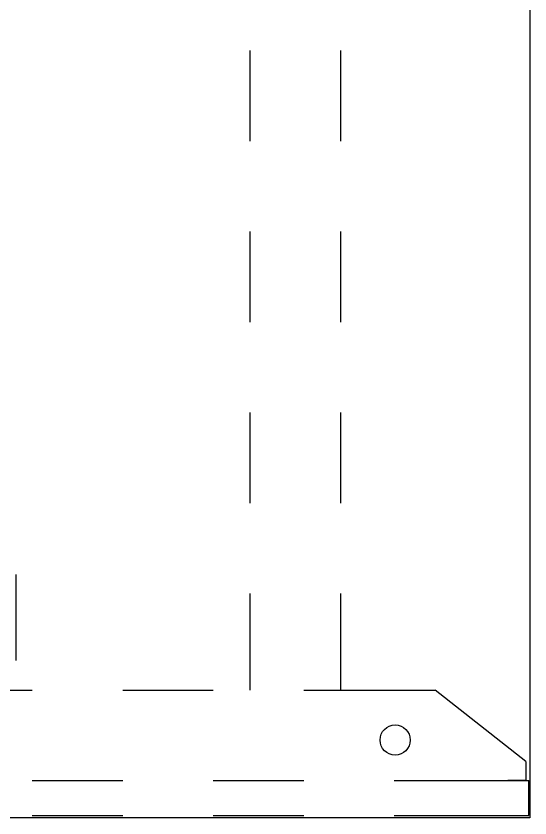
# Model space of a CAD drawing. Header units: inches. Extents: x -2 to 764, y -6 to 562.
# Drawn here: x 476.04 to 493.08, y 407.37 to 433.95 of the extents above; entities that cross this region are included whole.
import ezdxf

# ---------------------------------------------------------------- set-up
doc = ezdxf.new("R2010")
doc.units = ezdxf.units.IN
doc.header["$MEASUREMENT"] = 0
doc.layers.get('0').update_dxf_attribs({"true_color": 0xffffff})
doc.layers.add('ELEC', color=1, linetype='Continuous')
doc.layers.add('TABLE', color=6, linetype='Continuous')

# ---------------------------------------------------------------- blocks, each defined once
blk = doc.blocks.new('UDP1EPS_3696LLNN_0P')
at = {"layer": 'TABLE'}
for p, q in [((-47.94, -18), (-47.94, 18)), ((-43.698, 1.5), (-43.698, -1.5)), ((-47.862, -1.5), (-47.862, -4.5)), ((-46.698, -1.5), (-46.698, -4.5)), ((-43.698, -4.5), (-43.698, -7.5)), ((-47.862, -7.5), (-47.862, -10.5)), ((-46.698, -7.5), (-46.698, -10.5)), ((-43.698, -8.726), (-40.5, -8.726)), ((-37.5, -8.726), (-34.5, -8.726)), ((-31.5, -8.726), (-28.5, -8.726)), ((-25.5, -8.726), (-22.5, -8.726)), ((-43.698, -10.5), (-43.698, -14.863)), ((-43.698, -11.733), (-40.5, -11.733)), ((-37.5, -11.733), (-34.5, -11.733)), ((-31.5, -11.733), (-28.5, -11.733)), ((-25.5, -11.733), (-22.5, -11.733)), ((-47.862, -13.5), (-47.862, -17.961)), ((-46.698, -13.5), (-46.698, -17.961)), ((-46.073, -17.86), (-43.698, -14.863)), ((-46.698, -17.86), (-46.698, -17.27)), ((47.94, -18), (-47.94, -18)), ((-47.862, -17.961), (-46.698, -17.961)), ((-46.073, -17.86), (-46.698, -17.86))]:
    blk.add_line(p, q, dxfattribs=at)
blk.add_circle((-45.356, -13.531, 0.53), 0.5, dxfattribs=at)
blk.add_circle((-45.356, -13.531, 0.53), 0.5, dxfattribs=at)
blk.add_circle((-45.356, -13.531, 0.53), 0.5, dxfattribs=at)
blk = doc.blocks.new('UDP1416_2J18M_0P')
at = {"layer": 'ELEC'}
blk.add_line((-42.719, -0.964), (-39.871, -0.964), dxfattribs=at)

msp = doc.modelspace()

# ---------------------------------------------------------------- block references
at = {"rotation": 90}
for name in ['UDP1EPS_3696LLNN_0P', 'UDP1416_2J18M_0P']:
    msp.add_blockref(name, (475.076, 455.308), dxfattribs=at)

doc.saveas('drawing.dxf')
